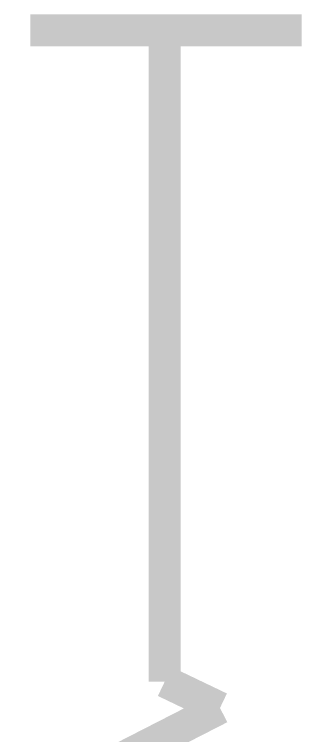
# Model space of a CAD drawing. Header units: inches. Extents: x 0 to 22.3, y 0 to 15.7.
# Drawn here: x 18.6446 to 18.7563, y 14.2392 to 14.5045 of the extents above; entities that cross this region are included whole.
import ezdxf

# ---------------------------------------------------------------- set-up
doc = ezdxf.new("R2010")
doc.units = ezdxf.units.IN
doc.header["$MEASUREMENT"] = 0
doc.layers.add('Sheet', color=255, linetype='Continuous')

msp = doc.modelspace()

# ---------------------------------------------------------------- linework, layer by layer
at = {"layer": 'Sheet'}
for points in [[(18.65052, 14.49863, 0.0118, 0.0118, 0), (18.75042, 14.49863, 0.0118, 0.0118, 0)], [(18.70003, 14.39874, 0.0118, 0.0118, 0), (18.70003, 14.49863, 0.0118, 0.0118, 0)], [(18.70003, 14.39874, 0.0118, 0.0118, 0), (18.70003, 14.29885, 0.0118, 0.0118, 0)], [(18.70003, 14.25907, 0.0118, 0.0118, 0), (18.70003, 14.29885, 0.0118, 0.0118, 0)], [(18.70003, 14.25907, 0.0118, 0.0118, 0), (18.72037, 14.24934, 0.0118, 0.0118, 0)], [(18.72037, 14.24934, 0.0118, 0.0118, 0), (18.68058, 14.22901, 0.0118, 0.0118, 0)]]:
    msp.add_lwpolyline(points, format="xyseb", dxfattribs=at)

doc.saveas('drawing.dxf')
